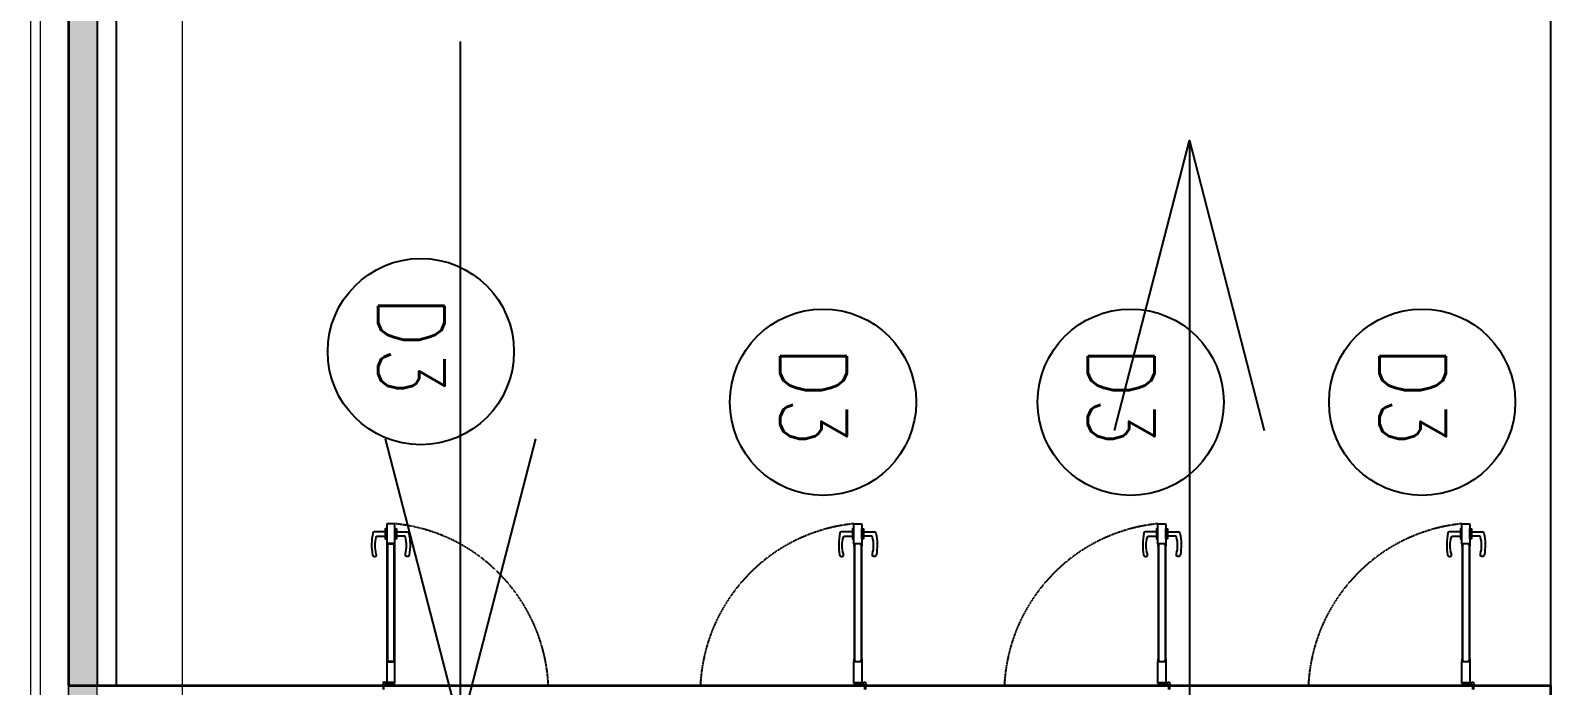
# Model space of a CAD drawing. Extents: x -14231 to 516634, y -267190 to 70805.
# Drawn here: x 406713 to 414770, y -90494 to -87050 of the extents above; entities that cross this region are included whole.
import ezdxf
from ezdxf.enums import TextEntityAlignment as Align

# ---------------------------------------------------------------- set-up
doc = ezdxf.new("R2010")
doc.units = 0
doc.header["$LTSCALE"] = 8
for name, pattern in [('IDA - Grid Line', [3500, 2000, -500, 500, -500]), ('IDA - Hidden 065', [537.5, 375, -162.5]), ('TCP2-C-L30-E-SWG-EQ$0$TCP2-C-L30-E-SWG-EQ$0$HIDDEN', [0.3, 0.2, -0.1])]:
    doc.linetypes.add(name, pattern=pattern)
doc.layers.get('0').update_dxf_attribs({"color": 1, "linetype": 'CONTINUOUS'})
for name, color, linetype in [('0-T100单抗岩棉库板H10000', 21, 'CONTINUOUS'), ('188K-SM-03-F10-ARCH-PA-Y2257103$0$K-Door', 4, 'CONTINUOUS'), ('188K-SM-03-F10-ARCH-PA-Y2257103$0$K-TXT', 7, 'CONTINUOUS'), ('Ceiling FL+5000', 150, 'CONTINUOUS'), ('CTCI', 4, 'CONTINUOUS')]:
    doc.layers.add(name, color=color, linetype=linetype)
for name, color, linetype, lineweight in [('A-_ANOTGRID_E', 7, 'CONTINUOUS', 9), ('A-_WALL----_E', 7, 'CONTINUOUS', 9), ('A-_WALL----_H', 7, 'CONTINUOUS', 9)]:
    doc.layers.add(name, color=color, linetype=linetype, lineweight=lineweight)
doc.styles.add('188K-SM-03-F10-ARCH-PA-Y2257103$0$Standard', font='txt.shx', dxfattribs={"bigfont": 'chineset.shx'})
doc.styles.add('Arial Narrow_2', font='ARIALN.TTF', dxfattribs={"width": 0.8, "height": 0.22})
doc.dimstyles.new('IDA_-_Arial_-_2_5mm_-_Black_-_Diagonal', dxfattribs={"dimscale": 304.8, "dimtxt": 639.644359, "dimasz": 0.82021, "dimexe": 0.82021, "dimexo": 0.82021, "dimgap": 0, "dimtad": 1, "dimdec": 0, "dimzin": 0, "dimdsep": 46, "dimtxsty": 'Arial Narrow_2', "dimblk1": 'OBLIQUE', "dimblk2": 'OBLIQUE', "dimsah": 1, "dimcen": 0.09, "dimdle": 0.82021, "dimazin": 0, "dimtfac": 1, "dimtdec": 4, "dimtix": 1, "dimtmove": 0, "dimatfit": 3, "dimfxl": 1, "dimtvp": 1, "dimtolj": 1, "dimtzin": 0, "dimarcsym": 2})

# ---------------------------------------------------------------- blocks, each defined once
blk = doc.blocks.new('_Oblique')
at = {"color": 0, "linetype": 'ByBlock', "lineweight": -2}
blk.add_line((-0.5, -0.5), (0.5, 0.5), dxfattribs=at)
blk = doc.blocks.new('188K-SM-03-F10-ARCH-PA-Y2257103$0$AP5A-SM-03-F20-ARCH-PA-Y2230801+Y2230803$0$把手GMT水平鎖')
blk.add_lwpolyline([(24.5, 8), (-24.5, 8), (-24.5, 0), (24.5, 0)], close=True)
blk.add_lwpolyline([(-11, 0), (-11, -40), (-10.4, -53.9, 0.327495), (-3.6, -61.8, 0.089847), (103.8, -64, 1.144881), (99.4, -44.7, -0.137079), (16.2, -44.7, -0.349357), (11, -39.6), (11, 0)], format="xyb")

msp = doc.modelspace()

# ---------------------------------------------------------------- hatches: boundary and pattern name
at = {"layer": 'A-_WALL----_H', "true_color": 0x808080}
h = msp.add_hatch(dxfattribs=at)
h.set_pattern_fill('FP_1', color=8, angle=-90, style=0, pattern_type=2)
h.set_pattern_definition([(270, (69356.9, 806163.47), (508, -2032), [83.82, -1440.18, 83.82, -1440.18, -8128]), (270, (69356.9, 806163.47), (508, -2032), [-3048, 83.82, -2964.18, 83.82, -1440.18, -3556]), (270, (69356.9, 806163.47), (508, -2032), [-7620, 83.82, -932.18, 83.82, -2456.18]), (30, (69610.9, 805401.47), (1505.76362, 1455.9409), [83.82, -1440.18, 83.82, -1440.18, -8128]), (30, (69610.9, 805401.47), (1505.76362, 1455.9409), [-3048, 83.82, -2964.18, 83.82, -1440.18, -3556]), (30, (69610.9, 805401.47), (1505.76362, 1455.9409), [-7620, 83.82, -932.18, 83.82, -2456.18]), (150, (70626.9, 805147.47), (-2013.76362, 576.0591), [83.82, -1440.18, 83.82, -1440.18, -8128]), (150, (70626.9, 805147.47), (-2013.76362, 576.0591), [-3048, 83.82, -2964.18, 83.82, -1440.18, -3556]), (150, (70626.9, 805147.47), (-2013.76362, 576.0591), [-7620, 83.82, -932.18, 83.82, -2456.18])])
h.paths.add_polyline_path([(406913, -129293.5), (407063, -129293.5), (407063, -124493.7), (406913, -124493.7)])
h.paths.add_polyline_path([(406913, -123293.7), (407063, -123293.7), (407063, -111893.7), (406913, -111893.7), (406913, -112478.2)])
h.paths.add_polyline_path([(406913, -110693.7), (407063, -110693.7), (407063, -99293.7), (406913, -99293.7)])
h.paths.add_polyline_path([(406913, -98093.7), (407063, -98093.7), (407063, -86693.7), (406913, -86693.7), (406913, -94441.7)])
h.paths.add_polyline_path([(406913, -85493.7), (407063, -85493.7), (407063, -74093.7), (406913, -74093.7), (406913, -76405.1)])
h.paths.add_polyline_path([(406913, -72893.7), (407063, -72893.7), (407063, -61493.7), (406913, -61493.7)])

# ---------------------------------------------------------------- linework, layer by layer
at = {"linetype": 'IDA - Hidden 065', "ltscale": 3}
msp.add_lwpolyline([(414713, -60443.7), (414713, -129293.5), (413763, -129293.5)], dxfattribs=at)
at = {"layer": '0-T100单抗岩棉库板H10000', "lineweight": -3}
for p, q in [((407063, -86943.7), (407063, -90493.7)), ((407163, -86943.7), (407163, -90493.7))]:
    msp.add_line(p, q, dxfattribs=at)
at = {"layer": '188K-SM-03-F10-ARCH-PA-Y2257103$0$K-Door'}
for p, q in [((408629.7, -89643.7), (408588, -89643.7)), ((408588, -89643.7), (408588, -89749.1)), ((408629.7, -89749.1), (408629.7, -89643.7)), ((411046.3, -89749.1, 0), (411046.3, -89643.7, 0)), ((411046.3, -89643.7, 0), (411088.1, -89643.7, 0)), ((411088.1, -89643.7, 0), (411088.1, -89749.1, 0)), ((412646.3, -89749.1, 0), (412646.3, -89643.7, 0)), ((412646.3, -89643.7, 0), (412688.1, -89643.7, 0)), ((412688.1, -89643.7, 0), (412688.1, -89749.1, 0)), ((414246.3, -89749.1, 0), (414246.3, -89643.7, 0)), ((414246.3, -89643.7, 0), (414288.1, -89643.7, 0)), ((414288.1, -89643.7, 0), (414288.1, -89749.1, 0)), ((408588, -89749.1), (408629.7, -89749.1)), ((408588.6, -89748.4), (408588.6, -89761.2)), ((408628.8, -89748.1), (408588.9, -89748.1)), ((408589.6, -89751.3), (408589.6, -89749.6)), ((408590, -89749.3), (408608.5, -89749.3)), ((408608.5, -89749.3), (408608.8, -89749)), ((408608.8, -89749), (408609.2, -89749.3)), ((408609.2, -89749.3), (408627.7, -89749.3)), ((408628, -89749.6), (408628, -89751.3)), ((408629.1, -89761.2), (408629.1, -89748.4)), ((411088.1, -89749.1, 0), (411046.3, -89749.1, 0)), ((411047, -89761.2, 0), (411047, -89748.4, 0)), ((411047.3, -89748.1, 0), (411087.1, -89748.1, 0)), ((411048, -89749.6, 0), (411048, -89751.3, 0)), ((411066.9, -89749.3, 0), (411048.3, -89749.3, 0)), ((411067.2, -89749, 0), (411066.9, -89749.3, 0)), ((411067.5, -89749.3, 0), (411067.2, -89749, 0)), ((411086.1, -89749.3, 0), (411067.5, -89749.3, 0)), ((411086.4, -89751.3, 0), (411086.4, -89749.6, 0)), ((411087.5, -89748.4, 0), (411087.5, -89761.2, 0)), ((412688.1, -89749.1, 0), (412646.3, -89749.1, 0)), ((412647, -89761.2, 0), (412647, -89748.4, 0)), ((412647.3, -89748.1, 0), (412687.1, -89748.1, 0)), ((412648, -89749.6, 0), (412648, -89751.3, 0)), ((412666.9, -89749.3, 0), (412648.3, -89749.3, 0)), ((412667.2, -89749, 0), (412666.9, -89749.3, 0)), ((412667.5, -89749.3, 0), (412667.2, -89749, 0)), ((412686.1, -89749.3, 0), (412667.5, -89749.3, 0)), ((412686.4, -89751.3, 0), (412686.4, -89749.6, 0)), ((412687.5, -89748.4, 0), (412687.5, -89761.2, 0)), ((414288.1, -89749.1, 0), (414246.3, -89749.1, 0)), ((414247, -89761.2, 0), (414247, -89748.4, 0)), ((414247.3, -89748.1, 0), (414287.1, -89748.1, 0)), ((414248, -89749.6, 0), (414248, -89751.3, 0)), ((414266.9, -89749.3, 0), (414248.3, -89749.3, 0)), ((414267.2, -89749, 0), (414266.9, -89749.3, 0)), ((414267.5, -89749.3, 0), (414267.2, -89749, 0)), ((414286.1, -89749.3, 0), (414267.5, -89749.3, 0)), ((414286.4, -89751.3, 0), (414286.4, -89749.6, 0)), ((414287.5, -89748.4, 0), (414287.5, -89761.2, 0)), ((408588.7, -89761.4), (408589.5, -89762.5)), ((408589.6, -89760.4), (408589.6, -89753)), ((408594.5, -89751.6), (408590, -89751.6)), ((408590, -89752.6), (408594.5, -89752.6)), ((408590.1, -90364.5), (408590.1, -89752.6)), ((408590.1, -89752.6), (408590.7, -89752.6)), ((408590.1, -89762.4), (408590.1, -89760.8)), ((408590.7, -89752.6), (408590.7, -90364.5)), ((408594.9, -89752.3), (408594.9, -89751.9)), ((408622.8, -89751.9), (408622.8, -89752.3)), ((408627.7, -89751.6), (408623.1, -89751.6)), ((408623.1, -89752.6), (408627.7, -89752.6)), ((408627, -90364.5), (408627, -89752.6)), ((408627, -89752.6), (408627.6, -89752.6)), ((408627.6, -89752.6), (408627.6, -90364.5)), ((408627.6, -89760.8), (408627.6, -89762.4)), ((408628, -89753), (408628, -89760.4)), ((408628.2, -89762.5), (408629, -89761.4)), ((411047.9, -89762.5, 0), (411047, -89761.4, 0)), ((411048, -89753, 0), (411048, -89760.4, 0)), ((411048.3, -89751.6, 0), (411052.9, -89751.6, 0)), ((411052.9, -89752.6, 0), (411048.3, -89752.6, 0)), ((411049.1, -89752.6, 0), (411048.4, -89752.6, 0)), ((411048.4, -89752.6, 0), (411048.4, -90364.5, 0)), ((411048.4, -89760.8, 0), (411048.4, -89762.4, 0)), ((411049.1, -90364.5, 0), (411049.1, -89752.6, 0)), ((411053.2, -89751.9, 0), (411053.2, -89752.3, 0)), ((411081.2, -89752.3, 0), (411081.2, -89751.9, 0)), ((411081.5, -89751.6, 0), (411086.1, -89751.6, 0)), ((411086.1, -89752.6, 0), (411081.5, -89752.6, 0)), ((411085.4, -89752.6, 0), (411085.4, -90364.5, 0)), ((411086, -89752.6, 0), (411085.4, -89752.6, 0)), ((411086, -90364.5, 0), (411086, -89752.6, 0)), ((411086, -89762.4, 0), (411086, -89760.8, 0)), ((411086.4, -89760.4, 0), (411086.4, -89753, 0)), ((411087.4, -89761.4, 0), (411086.6, -89762.5, 0)), ((412647.9, -89762.5, 0), (412647, -89761.4, 0)), ((412648, -89753, 0), (412648, -89760.4, 0)), ((412648.3, -89751.6, 0), (412652.9, -89751.6, 0)), ((412652.9, -89752.6, 0), (412648.3, -89752.6, 0)), ((412649.1, -89752.6, 0), (412648.4, -89752.6, 0)), ((412648.4, -89752.6, 0), (412648.4, -90364.5, 0)), ((412648.4, -89760.8, 0), (412648.4, -89762.4, 0)), ((412649.1, -90364.5, 0), (412649.1, -89752.6, 0)), ((412653.2, -89751.9, 0), (412653.2, -89752.3, 0)), ((412681.2, -89752.3, 0), (412681.2, -89751.9, 0)), ((412681.5, -89751.6, 0), (412686.1, -89751.6, 0)), ((412686.1, -89752.6, 0), (412681.5, -89752.6, 0)), ((412685.4, -89752.6, 0), (412685.4, -90364.5, 0)), ((412686, -89752.6, 0), (412685.4, -89752.6, 0)), ((412686, -90364.5, 0), (412686, -89752.6, 0)), ((412686, -89762.4, 0), (412686, -89760.8, 0)), ((412686.4, -89760.4, 0), (412686.4, -89753, 0)), ((412687.4, -89761.4, 0), (412686.6, -89762.5, 0)), ((414247.9, -89762.5, 0), (414247, -89761.4, 0)), ((414248, -89753, 0), (414248, -89760.4, 0)), ((414248.3, -89751.6, 0), (414252.9, -89751.6, 0)), ((414252.9, -89752.6, 0), (414248.3, -89752.6, 0)), ((414249.1, -89752.6, 0), (414248.4, -89752.6, 0)), ((414248.4, -89752.6, 0), (414248.4, -90364.5, 0)), ((414248.4, -89760.8, 0), (414248.4, -89762.4, 0)), ((414249.1, -90364.5, 0), (414249.1, -89752.6, 0)), ((414253.2, -89751.9, 0), (414253.2, -89752.3, 0)), ((414281.2, -89752.3, 0), (414281.2, -89751.9, 0)), ((414281.5, -89751.6, 0), (414286.1, -89751.6, 0)), ((414286.1, -89752.6, 0), (414281.5, -89752.6, 0)), ((414285.4, -89752.6, 0), (414285.4, -90364.5, 0)), ((414286, -89752.6, 0), (414285.4, -89752.6, 0)), ((414286, -90364.5, 0), (414286, -89752.6, 0)), ((414286, -89762.4, 0), (414286, -89760.8, 0)), ((414286.4, -89760.4, 0), (414286.4, -89753, 0)), ((414287.4, -89761.4, 0), (414286.6, -89762.5, 0)), ((408629.7, -90368.1), (408588, -90368.1)), ((408588, -90368.1), (408588, -90484.4)), ((408590.7, -90364.5), (408590.1, -90364.5)), ((408627.6, -90364.5), (408627, -90364.5)), ((408629.7, -90484.4), (408629.7, -90368.1)), ((411046.3, -90484.4, 0), (411046.3, -90368.1, 0)), ((411046.3, -90368.1, 0), (411088.1, -90368.1, 0)), ((411048.4, -90364.5, 0), (411049.1, -90364.5, 0)), ((411085.4, -90364.5, 0), (411086, -90364.5, 0)), ((411088.1, -90368.1, 0), (411088.1, -90484.4, 0)), ((412646.3, -90484.4, 0), (412646.3, -90368.1, 0)), ((412646.3, -90368.1, 0), (412688.1, -90368.1, 0)), ((412648.4, -90364.5, 0), (412649.1, -90364.5, 0)), ((412685.4, -90364.5, 0), (412686, -90364.5, 0)), ((412688.1, -90368.1, 0), (412688.1, -90484.4, 0)), ((414246.3, -90484.4, 0), (414246.3, -90368.1, 0)), ((414246.3, -90368.1, 0), (414288.1, -90368.1, 0)), ((414248.4, -90364.5, 0), (414249.1, -90364.5, 0)), ((414285.4, -90364.5, 0), (414286, -90364.5, 0)), ((414288.1, -90368.1, 0), (414288.1, -90484.4, 0)), ((408571.9, -90489.4, 0), (408569.3, -90489.4, 0)), ((408569.3, -90489.4, 0), (408569.3, -90514.6, 0)), ((408571.9, -90514.6, 0), (408571.9, -90489.4, 0)), ((408626.6, -90479.2), (408579.6, -90479.2)), ((408579.6, -90479.2), (408579.6, -90481.8)), ((408579.6, -90481.8), (408626.6, -90481.8)), ((408588, -90484.4), (408629.7, -90484.4)), ((408626.6, -90481.8), (408626.6, -90479.2)), ((411088.1, -90484.4, 0), (411046.3, -90484.4, 0)), ((411049.5, -90479.2, 0), (411096.4, -90479.2, 0)), ((411049.5, -90481.8, 0), (411049.5, -90479.2, 0)), ((411096.4, -90481.8, 0), (411049.5, -90481.8, 0)), ((411096.4, -90479.2, 0), (411096.4, -90481.8, 0)), ((411104.1, -90514.6), (411104.1, -90489.4)), ((411104.1, -90489.4), (411106.7, -90489.4)), ((411106.7, -90489.4), (411106.7, -90514.6)), ((412688.1, -90484.4, 0), (412646.3, -90484.4, 0)), ((412649.5, -90479.2, 0), (412696.4, -90479.2, 0)), ((412649.5, -90481.8, 0), (412649.5, -90479.2, 0)), ((412696.4, -90481.8, 0), (412649.5, -90481.8, 0)), ((412696.4, -90479.2, 0), (412696.4, -90481.8, 0)), ((412704.1, -90514.6), (412704.1, -90489.4)), ((412704.1, -90489.4), (412706.7, -90489.4)), ((412706.7, -90489.4), (412706.7, -90514.6)), ((414288.1, -90484.4, 0), (414246.3, -90484.4, 0)), ((414249.5, -90479.2, 0), (414296.4, -90479.2, 0)), ((414249.5, -90481.8, 0), (414249.5, -90479.2, 0)), ((414296.4, -90481.8, 0), (414249.5, -90481.8, 0)), ((414296.4, -90479.2, 0), (414296.4, -90481.8, 0)), ((414304.1, -90514.6), (414304.1, -90489.4)), ((414304.1, -90489.4), (414306.7, -90489.4)), ((414306.7, -90489.4), (414306.7, -90514.6))]:
    msp.add_line(p, q, dxfattribs=at)
msp.add_lwpolyline([(408608.8, -90368.2), (408608.5, -90367.9), (408590, -90367.9, -0.414214), (408589.6, -90367.5), (408589.6, -90365.9, -0.414214), (408590, -90365.6), (408594.5, -90365.6, 0.414214), (408594.9, -90365.2), (408594.9, -90364.8, 0.414214), (408594.5, -90364.5), (408590, -90364.5, -0.414214), (408589.6, -90364.2), (408589.6, -90356.8, -0.414214), (408589.8, -90356.6), (408589.8, -90356.6, 0.414214), (408590.1, -90356.4), (408590.1, -90354.8, 0.72636), (408589.5, -90354.6), (408588.7, -90355.8, 0.158507), (408588.6, -90356), (408588.6, -90368.8, 0.414214), (408588.9, -90369.1), (408628.8, -90369.1, 0.414214), (408629.1, -90368.8), (408629.1, -90356, 0.158507), (408629, -90355.8), (408628.2, -90354.6, 0.72636), (408627.6, -90354.8), (408627.6, -90356.4, 0.414214), (408627.8, -90356.6, -0.414214), (408628, -90356.8), (408628, -90364.2, -0.414214), (408627.7, -90364.5), (408623.1, -90364.5, 0.414214), (408622.8, -90364.8), (408622.8, -90365.2, 0.414214), (408623.1, -90365.6), (408627.7, -90365.6, -0.414214), (408628, -90365.9), (408628, -90367.5, -0.414214), (408627.7, -90367.9), (408609.2, -90367.9)], format="xyb", close=True, dxfattribs=at)
at = {"layer": '188K-SM-03-F10-ARCH-PA-Y2257103$0$K-Door', "elevation": 0}
for points in [[(411067.2, -90368.2), (411067.5, -90367.9), (411086.1, -90367.9, 0.414214), (411086.4, -90367.5), (411086.4, -90365.9, 0.414214), (411086.1, -90365.6), (411081.5, -90365.6, -0.414214), (411081.2, -90365.2), (411081.2, -90364.8, -0.414214), (411081.5, -90364.5), (411086.1, -90364.5, 0.414214), (411086.4, -90364.2), (411086.4, -90356.8, 0.414214), (411086.2, -90356.6), (411086.2, -90356.6, -0.414214), (411086, -90356.4), (411086, -90354.8, -0.72636), (411086.6, -90354.6), (411087.4, -90355.8, -0.158507), (411087.5, -90356), (411087.5, -90368.8, -0.414214), (411087.1, -90369.1), (411047.3, -90369.1, -0.414214), (411047, -90368.8), (411047, -90356, -0.158507), (411047, -90355.8), (411047.9, -90354.6, -0.72636), (411048.4, -90354.8), (411048.4, -90356.4, -0.414214), (411048.2, -90356.6, 0.414214), (411048, -90356.8), (411048, -90364.2, 0.414214), (411048.3, -90364.5), (411052.9, -90364.5, -0.414214), (411053.2, -90364.8), (411053.2, -90365.2, -0.414214), (411052.9, -90365.6), (411048.3, -90365.6, 0.414214), (411048, -90365.9), (411048, -90367.5, 0.414214), (411048.3, -90367.9), (411066.9, -90367.9)], [(412667.2, -90368.2), (412667.5, -90367.9), (412686.1, -90367.9, 0.414214), (412686.4, -90367.5), (412686.4, -90365.9, 0.414214), (412686.1, -90365.6), (412681.5, -90365.6, -0.414214), (412681.2, -90365.2), (412681.2, -90364.8, -0.414214), (412681.5, -90364.5), (412686.1, -90364.5, 0.414214), (412686.4, -90364.2), (412686.4, -90356.8, 0.414214), (412686.2, -90356.6), (412686.2, -90356.6, -0.414214), (412686, -90356.4), (412686, -90354.8, -0.72636), (412686.6, -90354.6), (412687.4, -90355.8, -0.158507), (412687.5, -90356), (412687.5, -90368.8, -0.414214), (412687.1, -90369.1), (412647.3, -90369.1, -0.414214), (412647, -90368.8), (412647, -90356, -0.158507), (412647, -90355.8), (412647.9, -90354.6, -0.72636), (412648.4, -90354.8), (412648.4, -90356.4, -0.414214), (412648.2, -90356.6, 0.414214), (412648, -90356.8), (412648, -90364.2, 0.414214), (412648.3, -90364.5), (412652.9, -90364.5, -0.414214), (412653.2, -90364.8), (412653.2, -90365.2, -0.414214), (412652.9, -90365.6), (412648.3, -90365.6, 0.414214), (412648, -90365.9), (412648, -90367.5, 0.414214), (412648.3, -90367.9), (412666.9, -90367.9)], [(414267.2, -90368.2), (414267.5, -90367.9), (414286.1, -90367.9, 0.414214), (414286.4, -90367.5), (414286.4, -90365.9, 0.414214), (414286.1, -90365.6), (414281.5, -90365.6, -0.414214), (414281.2, -90365.2), (414281.2, -90364.8, -0.414214), (414281.5, -90364.5), (414286.1, -90364.5, 0.414214), (414286.4, -90364.2), (414286.4, -90356.8, 0.414214), (414286.2, -90356.6), (414286.2, -90356.6, -0.414214), (414286, -90356.4), (414286, -90354.8, -0.72636), (414286.6, -90354.6), (414287.4, -90355.8, -0.158507), (414287.5, -90356), (414287.5, -90368.8, -0.414214), (414287.1, -90369.1), (414247.3, -90369.1, -0.414214), (414247, -90368.8), (414247, -90356, -0.158507), (414247, -90355.8), (414247.9, -90354.6, -0.72636), (414248.4, -90354.8), (414248.4, -90356.4, -0.414214), (414248.2, -90356.6, 0.414214), (414248, -90356.8), (414248, -90364.2, 0.414214), (414248.3, -90364.5), (414252.9, -90364.5, -0.414214), (414253.2, -90364.8), (414253.2, -90365.2, -0.414214), (414252.9, -90365.6), (414248.3, -90365.6, 0.414214), (414248, -90365.9), (414248, -90367.5, 0.414214), (414248.3, -90367.9), (414266.9, -90367.9)]]:
    msp.add_lwpolyline(points, format="xyb", close=True, dxfattribs=at)
at = {"layer": '188K-SM-03-F10-ARCH-PA-Y2257103$0$K-Door', "linetype": 'TCP2-C-L30-E-SWG-EQ$0$TCP2-C-L30-E-SWG-EQ$0$HIDDEN'}
for centre, start, end in [((408541.2, -90537.2), 2.77716, 84.34317), ((411134.8, -90537.2, 0), 95.65683, 177.22284), ((412734.8, -90537.2, 0), 95.65683, 177.22284), ((414334.8, -90537.2, 0), 95.65683, 177.22284)]:
    msp.add_arc(centre, 897.9, start, end, dxfattribs=at)
at = {"layer": '188K-SM-03-F10-ARCH-PA-Y2257103$0$K-Door'}
for centre, radius, start, end in [((408588.9, -89748.4), 0.313, 90.00001, 180.00001), ((408590, -89749.6), 0.313, 90.00001, 180.00001), ((408627.7, -89749.6), 0.313, 359.99999, 89.99999), ((408628.8, -89748.4), 0.313, 359.99999, 89.99999), ((411047.3, -89748.4, 0), 0.313, 90.00001, 180.00001), ((411048.3, -89749.6, 0), 0.313, 90.00001, 180.00001), ((411086.1, -89749.6, 0), 0.313, 359.99999, 89.99999), ((411087.1, -89748.4, 0), 0.313, 359.99999, 89.99999), ((412647.3, -89748.4, 0), 0.313, 90.00001, 180.00001), ((412648.3, -89749.6, 0), 0.313, 90.00001, 180.00001), ((412686.1, -89749.6, 0), 0.313, 359.99999, 89.99999), ((412687.1, -89748.4, 0), 0.313, 359.99999, 89.99999), ((414247.3, -89748.4, 0), 0.313, 90.00001, 180.00001), ((414248.3, -89749.6, 0), 0.313, 90.00001, 180.00001), ((414286.1, -89749.6, 0), 0.313, 359.99999, 89.99999), ((414287.1, -89748.4, 0), 0.313, 359.99999, 89.99999), ((408588.9, -89761.2), 0.313, 180.00001, 216.02738), ((408589.7, -89762.4), 0.313, 216.02736, 359.99999), ((408590, -89751.3), 0.313, 179.99999, 269.99999), ((408590, -89753), 0.313, 89.99998, 179.99998), ((408589.8, -89760.4), 0.209, 180.00002, 270.00002), ((408589.8, -89760.8), 0.209, 359.99997, 89.99997), ((408594.5, -89751.9), 0.313, 0.00002, 90.00002), ((408594.5, -89752.3), 0.313, 270.00001, 0.00001), ((408623.1, -89751.9), 0.313, 89.99999, 179.99999), ((408623.1, -89752.3), 0.313, 179.99999, 269.99999), ((408627.8, -89760.8), 0.209, 90.00002, 180.00002), ((408627.9, -89762.4), 0.313, 180.00001, 323.97264), ((408627.7, -89751.3), 0.313, 270.00001, 0.00001), ((408627.7, -89753), 0.313, 0.00002, 90.00002), ((408627.8, -89760.4), 0.209, 269.99998, 359.99998), ((408628.8, -89761.2), 0.313, 323.97262, 359.99999), ((411047.3, -89761.2, 0), 0.313, 180.00001, 216.02738), ((411048.1, -89762.4, 0), 0.313, 216.02736, 359.99999), ((411048.3, -89751.3, 0), 0.313, 179.99999, 269.99999), ((411048.3, -89753, 0), 0.313, 89.99998, 179.99998), ((411048.2, -89760.4, 0), 0.209, 180.00002, 270.00002), ((411048.2, -89760.8, 0), 0.209, 359.99998, 89.99998), ((411052.9, -89751.9, 0), 0.313, 0.00001, 90.00001), ((411052.9, -89752.3, 0), 0.313, 270.00001, 0.00001), ((411081.5, -89751.9, 0), 0.313, 89.99998, 179.99998), ((411081.5, -89752.3, 0), 0.313, 179.99999, 269.99999), ((411086.2, -89760.8, 0), 0.209, 90.00003, 180.00003), ((411086.3, -89762.4, 0), 0.313, 180.00001, 323.97264), ((411086.1, -89751.3, 0), 0.313, 270.00001, 0.00001), ((411086.1, -89753, 0), 0.313, 0.00002, 90.00002), ((411086.2, -89760.4, 0), 0.209, 269.99998, 359.99998), ((411087.1, -89761.2, 0), 0.313, 323.97262, 359.99999), ((412647.3, -89761.2, 0), 0.313, 180.00001, 216.02738), ((412648.1, -89762.4, 0), 0.313, 216.02736, 359.99999), ((412648.3, -89751.3, 0), 0.313, 179.99999, 269.99999), ((412648.3, -89753, 0), 0.313, 89.99998, 179.99998), ((412648.2, -89760.4, 0), 0.209, 180.00002, 270.00002), ((412648.2, -89760.8, 0), 0.209, 359.99998, 89.99998), ((412652.9, -89751.9, 0), 0.313, 0.00001, 90.00001), ((412652.9, -89752.3, 0), 0.313, 270.00001, 0.00001), ((412681.5, -89751.9, 0), 0.313, 89.99998, 179.99998), ((412681.5, -89752.3, 0), 0.313, 179.99999, 269.99999), ((412686.2, -89760.8, 0), 0.209, 90.00003, 180.00003), ((412686.3, -89762.4, 0), 0.313, 180.00001, 323.97264), ((412686.1, -89751.3, 0), 0.313, 270.00001, 0.00001), ((412686.1, -89753, 0), 0.313, 0.00002, 90.00002), ((412686.2, -89760.4, 0), 0.209, 269.99998, 359.99998), ((412687.1, -89761.2, 0), 0.313, 323.97262, 359.99999), ((414247.3, -89761.2, 0), 0.313, 180.00001, 216.02738), ((414248.1, -89762.4, 0), 0.313, 216.02736, 359.99999), ((414248.3, -89751.3, 0), 0.313, 179.99999, 269.99999), ((414248.3, -89753, 0), 0.313, 89.99998, 179.99998), ((414248.2, -89760.4, 0), 0.209, 180.00002, 270.00002), ((414248.2, -89760.8, 0), 0.209, 359.99998, 89.99998), ((414252.9, -89751.9, 0), 0.313, 0.00001, 90.00001), ((414252.9, -89752.3, 0), 0.313, 270.00001, 0.00001), ((414281.5, -89751.9, 0), 0.313, 89.99998, 179.99998), ((414281.5, -89752.3, 0), 0.313, 179.99999, 269.99999), ((414286.2, -89760.8, 0), 0.209, 90.00003, 180.00003), ((414286.3, -89762.4, 0), 0.313, 180.00001, 323.97264), ((414286.1, -89751.3, 0), 0.313, 270.00001, 0.00001), ((414286.1, -89753, 0), 0.313, 0.00002, 90.00002), ((414286.2, -89760.4, 0), 0.209, 269.99998, 359.99998), ((414287.1, -89761.2, 0), 0.313, 323.97262, 359.99999)]:
    msp.add_arc(centre, radius, start, end, dxfattribs=at)
at = {"layer": '188K-SM-03-F10-ARCH-PA-Y2257103$0$K-Door', "extrusion": (9.86076e-32, -1.3636e-31, -1)}
msp.add_ellipse((408574, -90483.8), major_axis=(-5.16, 5.16), ratio=1, start_param=5.497787, end_param=11.780972, dxfattribs=at)
at = {"layer": '188K-SM-03-F10-ARCH-PA-Y2257103$0$K-Door'}
for centre in [(411102, -90483.8, 0), (412702, -90483.8, 0), (414302, -90483.8, 0)]:
    msp.add_ellipse(centre, major_axis=(5.16, 5.16), ratio=1, start_param=5.497787, end_param=11.780972, dxfattribs=at)
at = {"layer": '188K-SM-03-F10-ARCH-PA-Y2257103$0$K-TXT'}
for centre in [(408766.9, -88738.5), (410883.8, -89004.4, 0), (412502.8, -89004.4, 0), (414036.8, -89004.4, 0)]:
    msp.add_circle(centre, 490, dxfattribs=at)
at = {"layer": 'A-_ANOTGRID_E', "color": 8, "linetype": 'IDA - Grid Line', "true_color": 0x808080}
msp.add_line((407513, -149857.8), (407513, -50848.6), dxfattribs=at)
at = {"layer": 'A-_WALL----_E'}
for p, q in [((406763, -74243.7), (406763, -111593.7)), ((406713, -81508.1), (406713, -101179.3)), ((406913, -98093.7), (406913, -86693.7)), ((406913, -86693.7), (406913, -98093.7)), ((407063, -98093.7), (407063, -86693.7))]:
    msp.add_line(p, q, dxfattribs=at)
at = {"layer": 'Ceiling FL+5000', "lineweight": -3}
msp.add_lwpolyline([(407163, -74393.7), (407163, -85193.7), (408413, -85193.7), (408413, -86993.7), (407163, -86993.7), (407163, -90493.7), (414713, -90493.7), (414713, -126993.7), (479313, -126993.7)], dxfattribs=at)
at = {"layer": 'CTCI', "color": 2, "lineweight": 35}
msp.add_lwpolyline([(482563, -63793.7), (474913, -63793.7), (474913, -70393.7), (450013, -70393.7), (450013, -74093.7), (427613, -74093.7), (427613, -68393.7), (406913, -68393.7), (406913, -90493.7), (414713, -90493.7), (414713, -126993.7), (419513, -126993.7), (419513, -126993.7), (479313, -126993.7), (479313, -127693.7), (482563, -127693.7), (482563, -63793.7)], dxfattribs=at)

# ---------------------------------------------------------------- block references
at = {"layer": '188K-SM-03-F10-ARCH-PA-Y2257103$0$K-Door', "yscale": 1.05882352931992, "zscale": 1.05882352931992}
for p, xscale, rotation in [((408579.5, -89697.2), 1.05882352931992, 270), ((408638.2, -89697.2), -1.05882352931992, 90), ((411037.9, -89697.2, 0), 1.05882352931992, 270), ((411096.6, -89697.2, 0), -1.05882352931992, 90), ((412637.9, -89697.2, 0), 1.05882352931992, 270), ((412696.6, -89697.2, 0), -1.05882352931992, 90), ((414237.9, -89697.2, 0), 1.05882352931992, 270), ((414296.6, -89697.2, 0), -1.05882352931992, 90)]:
    msp.add_blockref('188K-SM-03-F10-ARCH-PA-Y2257103$0$AP5A-SM-03-F20-ARCH-PA-Y2230801+Y2230803$0$把手GMT水平鎖', p, dxfattribs=dict(at, xscale=xscale, rotation=rotation))

# ---------------------------------------------------------------- texts
at = {"layer": '188K-SM-03-F10-ARCH-PA-Y2257103$0$K-TXT', "style": '188K-SM-03-F10-ARCH-PA-Y2257103$0$Standard', "width": 0.85}
for p in [(408716.9, -88707.7), (410833.8, -88973.6, 0), (412452.8, -88973.6, 0), (413986.8, -88973.6, 0)]:
    msp.add_text('D3', height=350, rotation=270, dxfattribs=at).set_placement(p, align=Align.MIDDLE)

# ---------------------------------------------------------------- leaders
at = {"layer": 'CTCI', "color": 1, "lineweight": 25}
for points in [[(408975, -90721.7), (408975, -87107)], [(412811.7, -87628.5), (412811.7, -91243.2)]]:
    msp.add_leader(points, dimstyle='IDA_-_Arial_-_2_5mm_-_Black_-_Diagonal', override={"dimasz": 5, "dimgap": 0, "dimtad": 0, "dimldrblk": 'Open30'}, dxfattribs=at)

doc.saveas('drawing.dxf')
